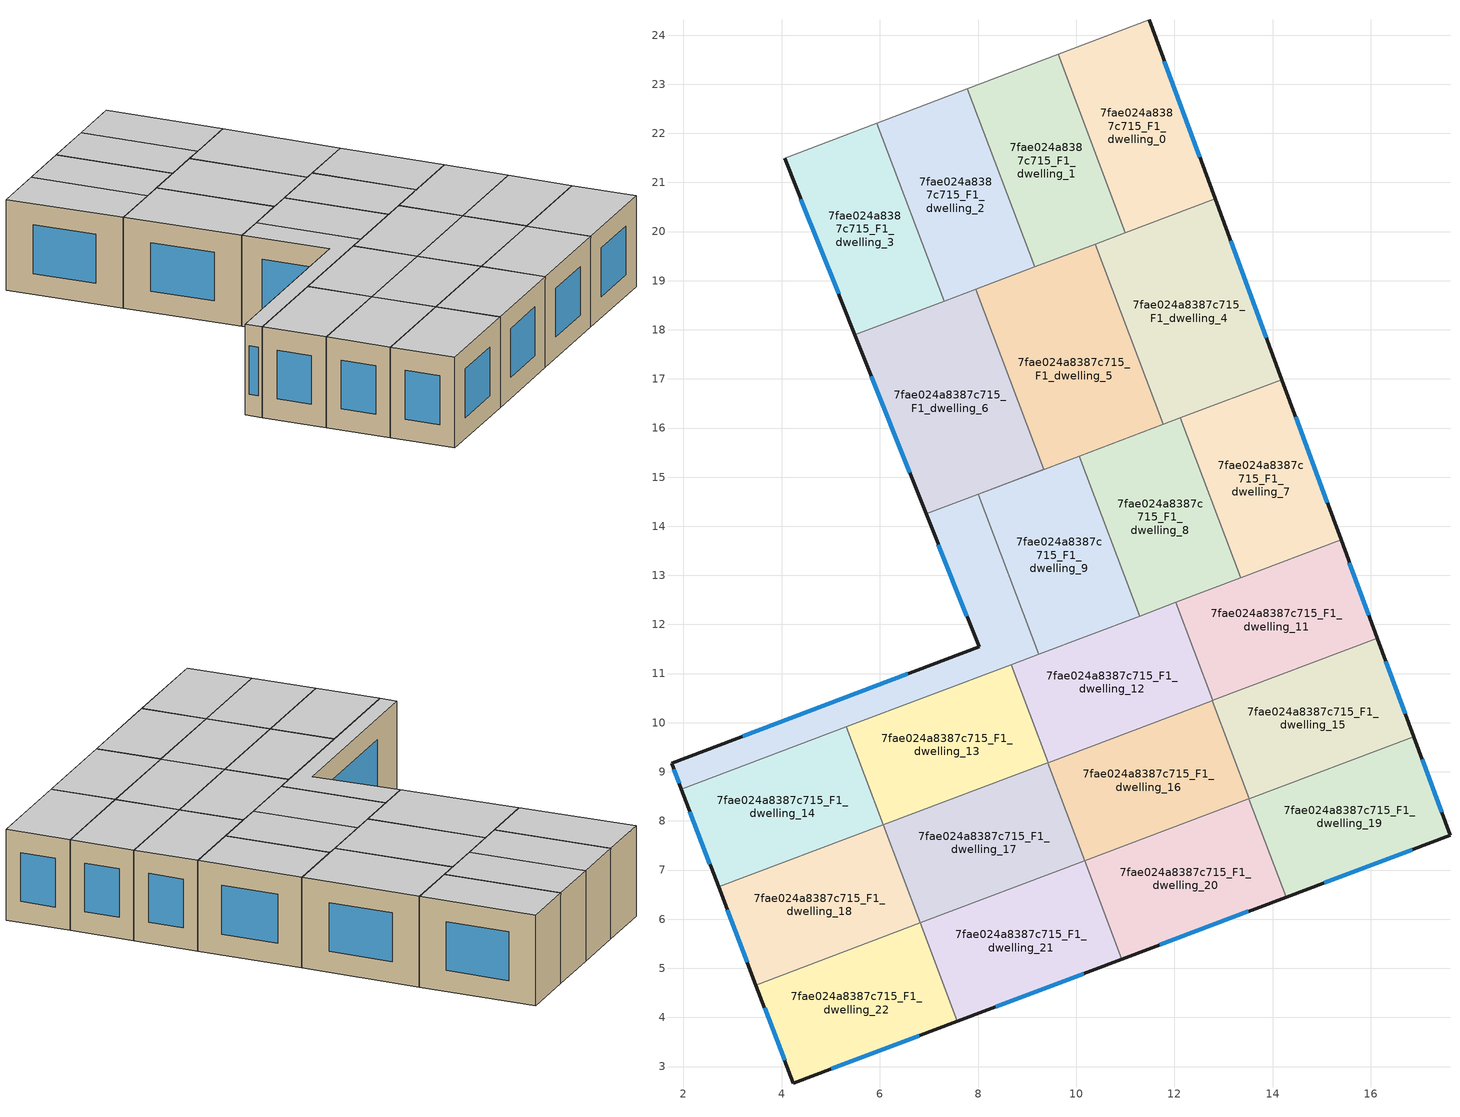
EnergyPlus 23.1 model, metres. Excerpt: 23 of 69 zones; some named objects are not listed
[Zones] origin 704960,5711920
7fae024a8387c715_F1_dwelling_0
 floor to 7fae024a8387c715_F0_dwelling_0 (EU_floor_Construction): 11.48,24.31 12.83,20.67 11,19.98 9.63,23.61 z3
 wall outside (EU_wall_Construction): 12.83,20.67 11.48,24.31 z3:6
 wall to 7fae024a8387c715_F1_dwelling_1 (EU_wall_Construction): 9.63,23.61 11,19.98 z3:6
 wall adiabatic (EU_wall_Construction): 11.48,24.31 9.63,23.61 z3:6
 wall to 7fae024a8387c715_F1_dwelling_4 (EU_wall_Construction): 11,19.98 12.83,20.67 z3:6
 window (EU_Window_Construction): 12.52,21.51 11.8,23.47 z3.69:5.31
 ceiling to 7fae024a8387c715_F2_dwelling_0 (EU_floor_Construction): 12.83,20.67 11.48,24.31 9.63,23.61 11,19.98 z6
7fae024a8387c715_F1_dwelling_1
 floor to 7fae024a8387c715_F0_dwelling_1 (EU_floor_Construction): 9.63,23.61 11,19.98 9.15,19.28 7.78,22.91 z3
 wall to 7fae024a8387c715_F1_dwelling_2 (EU_wall_Construction): 7.78,22.91 9.15,19.28 z3:6
 wall adiabatic (EU_wall_Construction): 9.63,23.61 7.78,22.91 z3:6
 wall to 7fae024a8387c715_F1_dwelling_5 (EU_wall_Construction): 9.15,19.28 10.38,19.75 z3:6
 wall to 7fae024a8387c715_F1_dwelling_4 (EU_wall_Construction): 10.38,19.75 11,19.98 z3:6
 ceiling to 7fae024a8387c715_F2_dwelling_1 (EU_floor_Construction): 11,19.98 9.63,23.61 7.78,22.91 9.15,19.28 z6
7fae024a8387c715_F1_dwelling_10
 floor to 7fae024a8387c715_F0_dwelling_10 (EU_floor_Construction): 8.01,14.65 9.24,11.4 1.96,8.65 1.76,9.17 8.02,11.54 6.94,14.25 z3
 wall outside (EU_wall_Construction): 6.94,14.25 8.02,11.54 1.76,9.17 1.96,8.65 z3:6
 wall to 7fae024a8387c715_F1_dwelling_9 (EU_wall_Construction): 9.24,11.4 8.01,14.65 z3:6
 wall to 7fae024a8387c715_F1_dwelling_6 (EU_wall_Construction): 8.01,14.65 6.94,14.25 z3:6
 wall to 7fae024a8387c715_F1_dwelling_14 (EU_wall_Construction): 1.96,8.65 5.32,9.92 z3:6
 wall to 7fae024a8387c715_F1_dwelling_13 (EU_wall_Construction): 5.32,9.92 8.67,11.18 z3:6
 wall to 7fae024a8387c715_F1_dwelling_12 (EU_wall_Construction): 8.67,11.18 9.24,11.4 z3:6
 window (EU_Window_Construction): 7.19,13.62 7.77,12.17 / 1.81,9.05 1.91,8.77 / 6.57,10.99 3.21,9.72 z3.69:5.31
 ceiling to 7fae024a8387c715_F2_dwelling_10 (EU_floor_Construction): 9.24,11.4 8.01,14.65 6.94,14.25 8.02,11.54 1.76,9.17 1.96,8.65 z6
7fae024a8387c715_F1_dwelling_11
 floor to 7fae024a8387c715_F0_dwelling_11 (EU_floor_Construction): 15.39,13.72 16.13,11.72 12.78,10.46 12.03,12.45 z3
 wall outside (EU_wall_Construction): 16.13,11.72 15.39,13.72 z3:6
 wall to 7fae024a8387c715_F1_dwelling_12 (EU_wall_Construction): 12.03,12.45 12.78,10.46 z3:6
 wall to 7fae024a8387c715_F1_dwelling_15 (EU_wall_Construction): 12.78,10.46 16.13,11.72 z3:6
 wall to 7fae024a8387c715_F1_dwelling_7 (EU_wall_Construction): 15.39,13.72 13.35,12.95 z3:6
 wall to 7fae024a8387c715_F1_dwelling_8 (EU_wall_Construction): 13.35,12.95 12.03,12.45 z3:6
 window (EU_Window_Construction): 15.96,12.18 15.56,13.26 z3.69:5.31
 ceiling to 7fae024a8387c715_F2_dwelling_11 (EU_floor_Construction): 16.13,11.72 15.39,13.72 12.03,12.45 12.78,10.46 z6
7fae024a8387c715_F1_dwelling_12
 floor to 7fae024a8387c715_F0_dwelling_12 (EU_floor_Construction): 12.03,12.45 12.78,10.46 9.43,9.19 8.67,11.18 z3
 wall to 7fae024a8387c715_F1_dwelling_13 (EU_wall_Construction): 8.67,11.18 9.43,9.19 z3:6
 wall to 7fae024a8387c715_F1_dwelling_16 (EU_wall_Construction): 9.43,9.19 12.77,10.45 z3:6
 wall to 7fae024a8387c715_F1_dwelling_9 (EU_wall_Construction): 11.29,12.17 9.24,11.4 z3:6
 wall to 7fae024a8387c715_F1_dwelling_15 (EU_wall_Construction): 12.77,10.45 12.78,10.46 z3:6
 wall to 7fae024a8387c715_F1_dwelling_8 (EU_wall_Construction): 12.03,12.45 11.29,12.17 z3:6
 ceiling to 7fae024a8387c715_F2_dwelling_12 (EU_floor_Construction): 12.78,10.46 12.03,12.45 8.67,11.18 9.43,9.19 z6
7fae024a8387c715_F1_dwelling_13
 floor to 7fae024a8387c715_F0_dwelling_13 (EU_floor_Construction): 8.67,11.18 9.43,9.19 6.07,7.92 5.32,9.92 z3
 wall to 7fae024a8387c715_F1_dwelling_14 (EU_wall_Construction): 5.32,9.92 6.07,7.92 z3:6
 wall to 7fae024a8387c715_F1_dwelling_17 (EU_wall_Construction): 6.07,7.92 9.42,9.19 z3:6
 ceiling to 7fae024a8387c715_F2_dwelling_13 (EU_floor_Construction): 9.43,9.19 8.67,11.18 5.32,9.92 6.07,7.92 z6
7fae024a8387c715_F1_dwelling_14
 floor to 7fae024a8387c715_F0_dwelling_14 (EU_floor_Construction): 5.32,9.92 6.07,7.92 2.72,6.66 1.96,8.65 z3
 wall outside (EU_wall_Construction): 1.96,8.65 2.72,6.66 z3:6
 wall to 7fae024a8387c715_F1_dwelling_18 (EU_wall_Construction): 2.72,6.66 6.07,7.92 z3:6
 window (EU_Window_Construction): 2.14,8.19 2.54,7.12 z3.69:5.31
 ceiling to 7fae024a8387c715_F2_dwelling_14 (EU_floor_Construction): 6.07,7.92 5.32,9.92 1.96,8.65 2.72,6.66 z6
7fae024a8387c715_F1_dwelling_15
 floor to 7fae024a8387c715_F0_dwelling_15 (EU_floor_Construction): 16.13,11.72 16.87,9.72 13.53,8.45 12.77,10.45 z3
 wall outside (EU_wall_Construction): 16.87,9.72 16.13,11.72 z3:6
 wall to 7fae024a8387c715_F1_dwelling_16 (EU_wall_Construction): 12.77,10.45 13.53,8.45 z3:6
 wall to 7fae024a8387c715_F1_dwelling_19 (EU_wall_Construction): 13.53,8.45 16.87,9.72 z3:6
 window (EU_Window_Construction): 16.7,10.18 16.3,11.26 z3.69:5.31
 ceiling to 7fae024a8387c715_F2_dwelling_15 (EU_floor_Construction): 16.87,9.72 16.13,11.72 12.77,10.45 13.53,8.45 z6
7fae024a8387c715_F1_dwelling_16
 floor to 7fae024a8387c715_F0_dwelling_16 (EU_floor_Construction): 12.77,10.45 13.53,8.45 10.18,7.19 9.42,9.19 z3
 wall to 7fae024a8387c715_F1_dwelling_17 (EU_wall_Construction): 9.42,9.19 10.18,7.19 z3:6
 wall to 7fae024a8387c715_F1_dwelling_20 (EU_wall_Construction): 10.18,7.19 13.52,8.45 z3:6
 wall to 7fae024a8387c715_F1_dwelling_19 (EU_wall_Construction): 13.52,8.45 13.53,8.45 z3:6
 ceiling to 7fae024a8387c715_F2_dwelling_16 (EU_floor_Construction): 13.53,8.45 12.77,10.45 9.42,9.19 10.18,7.19 z6
7fae024a8387c715_F1_dwelling_17
 floor to 7fae024a8387c715_F0_dwelling_17 (EU_floor_Construction): 9.42,9.19 10.18,7.19 6.83,5.92 6.07,7.92 z3
 wall to 7fae024a8387c715_F1_dwelling_18 (EU_wall_Construction): 6.07,7.92 6.83,5.92 z3:6
 wall to 7fae024a8387c715_F1_dwelling_21 (EU_wall_Construction): 6.83,5.92 10.17,7.19 z3:6
 ceiling to 7fae024a8387c715_F2_dwelling_17 (EU_floor_Construction): 10.18,7.19 9.42,9.19 6.07,7.92 6.83,5.92 z6
7fae024a8387c715_F1_dwelling_18
 floor to 7fae024a8387c715_F0_dwelling_18 (EU_floor_Construction): 6.07,7.92 6.83,5.92 3.48,4.66 2.72,6.66 z3
 wall outside (EU_wall_Construction): 2.72,6.66 3.48,4.66 z3:6
 wall to 7fae024a8387c715_F1_dwelling_22 (EU_wall_Construction): 3.48,4.66 6.83,5.92 z3:6
 window (EU_Window_Construction): 2.89,6.19 3.3,5.12 z3.69:5.31
 ceiling to 7fae024a8387c715_F2_dwelling_18 (EU_floor_Construction): 6.83,5.92 6.07,7.92 2.72,6.66 3.48,4.66 z6
7fae024a8387c715_F1_dwelling_19
 floor to 7fae024a8387c715_F0_dwelling_19 (EU_floor_Construction): 16.87,9.72 17.61,7.71 14.27,6.45 13.52,8.45 z3
 wall outside (EU_wall_Construction): 14.27,6.45 17.61,7.71 16.87,9.72 z3:6
 wall to 7fae024a8387c715_F1_dwelling_20 (EU_wall_Construction): 13.52,8.45 14.27,6.45 z3:6
 window (EU_Window_Construction): 17.44,8.17 17.04,9.25 / 15.04,6.74 16.84,7.42 z3.69:5.31
 ceiling to 7fae024a8387c715_F2_dwelling_19 (EU_floor_Construction): 17.61,7.71 16.87,9.72 13.52,8.45 14.27,6.45 z6
7fae024a8387c715_F1_dwelling_2
 floor to 7fae024a8387c715_F0_dwelling_2 (EU_floor_Construction): 7.78,22.91 9.15,19.28 7.31,18.58 5.94,22.21 z3
 wall to 7fae024a8387c715_F1_dwelling_3 (EU_wall_Construction): 5.94,22.21 7.31,18.58 z3:6
 wall adiabatic (EU_wall_Construction): 7.78,22.91 5.94,22.21 z3:6
 wall to 7fae024a8387c715_F1_dwelling_6 (EU_wall_Construction): 7.31,18.58 7.95,18.83 z3:6
 wall to 7fae024a8387c715_F1_dwelling_5 (EU_wall_Construction): 7.95,18.83 9.15,19.28 z3:6
 ceiling to 7fae024a8387c715_F2_dwelling_2 (EU_floor_Construction): 9.15,19.28 7.78,22.91 5.94,22.21 7.31,18.58 z6
7fae024a8387c715_F1_dwelling_20
 floor to 7fae024a8387c715_F0_dwelling_20 (EU_floor_Construction): 13.52,8.45 14.27,6.45 10.93,5.19 10.17,7.19 z3
 wall outside (EU_wall_Construction): 10.93,5.19 14.27,6.45 z3:6
 wall to 7fae024a8387c715_F1_dwelling_21 (EU_wall_Construction): 10.17,7.19 10.93,5.19 z3:6
 window (EU_Window_Construction): 11.7,5.48 13.5,6.16 z3.69:5.31
 ceiling to 7fae024a8387c715_F2_dwelling_20 (EU_floor_Construction): 14.27,6.45 13.52,8.45 10.17,7.19 10.93,5.19 z6
7fae024a8387c715_F1_dwelling_21
 floor to 7fae024a8387c715_F0_dwelling_21 (EU_floor_Construction): 10.17,7.19 10.93,5.19 7.58,3.92 6.83,5.92 z3
 wall outside (EU_wall_Construction): 7.58,3.92 10.93,5.19 z3:6
 wall to 7fae024a8387c715_F1_dwelling_22 (EU_wall_Construction): 6.83,5.92 7.58,3.92 z3:6
 window (EU_Window_Construction): 8.36,4.22 10.15,4.89 z3.69:5.31
 ceiling to 7fae024a8387c715_F2_dwelling_21 (EU_floor_Construction): 10.93,5.19 10.17,7.19 6.83,5.92 7.58,3.92 z6
7fae024a8387c715_F1_dwelling_22
 floor to 7fae024a8387c715_F0_dwelling_22 (EU_floor_Construction): 6.83,5.92 7.58,3.92 4.24,2.66 3.48,4.66 z3
 wall outside (EU_wall_Construction): 3.48,4.66 4.24,2.66 7.58,3.92 z3:6
 window (EU_Window_Construction): 5.01,2.95 6.81,3.63 / 3.65,4.2 4.06,3.12 z3.69:5.31
 ceiling to 7fae024a8387c715_F2_dwelling_22 (EU_floor_Construction): 7.58,3.92 6.83,5.92 3.48,4.66 4.24,2.66 z6
7fae024a8387c715_F1_dwelling_3
 floor to 7fae024a8387c715_F0_dwelling_3 (EU_floor_Construction): 5.94,22.21 7.31,18.58 5.49,17.9 4.06,21.5 z3
 wall outside (EU_wall_Construction): 4.06,21.5 5.49,17.9 z3:6
 wall adiabatic (EU_wall_Construction): 5.94,22.21 4.06,21.5 z3:6
 wall to 7fae024a8387c715_F1_dwelling_6 (EU_wall_Construction): 5.49,17.9 7.31,18.58 z3:6
 window (EU_Window_Construction): 4.39,20.66 5.16,18.73 z3.69:5.31
 ceiling to 7fae024a8387c715_F2_dwelling_3 (EU_floor_Construction): 7.31,18.58 5.94,22.21 4.06,21.5 5.49,17.9 z6
7fae024a8387c715_F1_dwelling_4
 floor to 7fae024a8387c715_F0_dwelling_4 (EU_floor_Construction): 12.83,20.67 14.19,16.99 11.77,16.07 10.38,19.75 z3
 wall outside (EU_wall_Construction): 14.19,16.99 12.83,20.67 z3:6
 wall to 7fae024a8387c715_F1_dwelling_5 (EU_wall_Construction): 10.38,19.75 11.77,16.07 z3:6
 wall to 7fae024a8387c715_F1_dwelling_7 (EU_wall_Construction): 12.12,16.2 14.19,16.99 z3:6
 wall to 7fae024a8387c715_F1_dwelling_8 (EU_wall_Construction): 11.77,16.07 12.12,16.2 z3:6
 window (EU_Window_Construction): 13.87,17.84 13.14,19.82 z3.69:5.31
 ceiling to 7fae024a8387c715_F2_dwelling_4 (EU_floor_Construction): 14.19,16.99 12.83,20.67 10.38,19.75 11.77,16.07 z6
7fae024a8387c715_F1_dwelling_5
 floor to 7fae024a8387c715_F0_dwelling_5 (EU_floor_Construction): 10.38,19.75 11.77,16.07 8.01,14.65 9.34,15.16 7.95,18.83 z3
 wall to 7fae024a8387c715_F1_dwelling_6 (EU_wall_Construction): 7.95,18.83 9.34,15.16 8.01,14.65 z3:6
 wall to 7fae024a8387c715_F1_dwelling_9 (EU_wall_Construction): 8.01,14.65 10.06,15.43 z3:6
 wall to 7fae024a8387c715_F1_dwelling_8 (EU_wall_Construction): 10.06,15.43 11.77,16.07 z3:6
 ceiling to 7fae024a8387c715_F2_dwelling_5 (EU_floor_Construction): 11.77,16.07 10.38,19.75 7.95,18.83 9.34,15.16 8.01,14.65 z6
7fae024a8387c715_F1_dwelling_6
 floor to 7fae024a8387c715_F0_dwelling_6 (EU_floor_Construction): 7.95,18.83 9.34,15.16 6.94,14.25 5.49,17.9 z3
 wall outside (EU_wall_Construction): 5.49,17.9 6.94,14.25 z3:6
 window (EU_Window_Construction): 5.83,17.05 6.61,15.09 z3.69:5.31
 ceiling to 7fae024a8387c715_F2_dwelling_6 (EU_floor_Construction): 9.34,15.16 7.95,18.83 5.49,17.9 6.94,14.25 z6
7fae024a8387c715_F1_dwelling_7
 floor to 7fae024a8387c715_F0_dwelling_7 (EU_floor_Construction): 14.19,16.99 15.39,13.72 13.35,12.95 12.12,16.21 z3
 wall outside (EU_wall_Construction): 15.39,13.72 14.19,16.99 z3:6
 wall to 7fae024a8387c715_F1_dwelling_8 (EU_wall_Construction): 12.12,16.21 13.35,12.95 z3:6
 window (EU_Window_Construction): 15.11,14.48 14.47,16.23 z3.69:5.31
 ceiling to 7fae024a8387c715_F2_dwelling_7 (EU_floor_Construction): 15.39,13.72 14.19,16.99 12.12,16.21 13.35,12.95 z6
7fae024a8387c715_F1_dwelling_8
 floor to 7fae024a8387c715_F0_dwelling_8 (EU_floor_Construction): 12.12,16.21 13.35,12.95 11.29,12.17 10.06,15.43 z3
 wall to 7fae024a8387c715_F1_dwelling_9 (EU_wall_Construction): 10.06,15.43 11.29,12.17 z3:6
 ceiling to 7fae024a8387c715_F2_dwelling_8 (EU_floor_Construction): 13.35,12.95 12.12,16.21 10.06,15.43 11.29,12.17 z6
7fae024a8387c715_F1_dwelling_9
 floor to 7fae024a8387c715_F0_dwelling_9 (EU_floor_Construction): 10.06,15.43 11.29,12.17 9.24,11.4 8.01,14.65 z3
 ceiling to 7fae024a8387c715_F2_dwelling_9 (EU_floor_Construction): 11.29,12.17 10.06,15.43 8.01,14.65 9.24,11.4 z6
[Building]
EU S2 Campaign: North Axis=0; Terrain=City; Solar Distribution=FullExterior
[Site:Location]
London: Latitude=51.5; Longitude=-0.5; Time Zone=0; Elevation=25
[SizingPeriod:WeatherFileDays]
AnnualSizingPeriod: Begin Month=1; Begin Day of Month=1; End Month=12; End Day of Month=31; Day of Week for Start Day=Monday; Use Weather File Daylight Saving Period=No; Use Weather File Rain and Snow Indicators=No
[MATERIAL]
EU_InternalMass_Material: Roughness=MediumRough; Thickness=0.1; Conductivity=1; Density=1800; Specific Heat=900; Thermal Absorptance=0.9; Solar Absorptance=0.7; Visible Absorptance=0.7
[MATERIAL:NOMASS] Roughness=MediumRough; Thermal Absorptance=0.9; Solar Absorptance=0.7; Visible Absorptance=0.7
Name | Thermal Resistance
EU_wall_NoMass | 0.635353
EU_floor_NoMass | 1.96382
[WINDOWMATERIAL:SIMPLEGLAZINGSYSTEM]
EU_Window_SimpleGlazing: UFactor=2.96269; Solar Heat Gain Coefficient=0.76; Visible Transmittance=0.76
[CONSTRUCTION]
EU_wall_Construction: EU_wall_NoMass
EU_floor_Construction: EU_floor_NoMass
EU_InternalMass_Construction: EU_InternalMass_Material
EU_Window_Construction: EU_Window_SimpleGlazing
[ZONE] Type=1; Multiplier=1; Ceiling Height=autocalculate; Floor Area=autocalculate; Part of Total Floor Area=Yes
Name | Volume
7fae024a8387c715_F1_dwelling_0 | 22.9453
7fae024a8387c715_F1_dwelling_1 | 22.9548
7fae024a8387c715_F1_dwelling_10 | 22.9504
7fae024a8387c715_F1_dwelling_11; 7fae024a8387c715_F1_dwelling_12; 7fae024a8387c715_F1_dwelling_2; 7fae024a8387c715_F1_dwelling_9 | 22.9424
7fae024a8387c715_F1_dwelling_13; 7fae024a8387c715_F1_dwelling_14; 7fae024a8387c715_F1_dwelling_15; 7fae024a8387c715_F1_dwelling_16 | 22.946
7fae024a8387c715_F1_dwelling_17 | 22.9438
7fae024a8387c715_F1_dwelling_18 | 22.949
7fae024a8387c715_F1_dwelling_19 | 22.9519
7fae024a8387c715_F1_dwelling_20; 7fae024a8387c715_F1_dwelling_22; 7fae024a8387c715_F1_dwelling_3 | 22.9431
7fae024a8387c715_F1_dwelling_21 | 22.9409
7fae024a8387c715_F1_dwelling_4 | 30.6042
7fae024a8387c715_F1_dwelling_5 | 30.5947
7fae024a8387c715_F1_dwelling_6 | 30.5903
7fae024a8387c715_F1_dwelling_7 | 22.9387
7fae024a8387c715_F1_dwelling_8 | 22.9475
[INTERNALMASS] Construction=EU_InternalMass_Construction
Name | Zone or ZoneList | Surface Area
7fae024a8387c715_F1_dwelling_0_EU_InternalMass | 7fae024a8387c715_F1_dwelling_0 | 7.64858
7fae024a8387c715_F1_dwelling_1_EU_InternalMass | 7fae024a8387c715_F1_dwelling_1 | 7.65153
7fae024a8387c715_F1_dwelling_2_EU_InternalMass | 7fae024a8387c715_F1_dwelling_2 | 7.64746
7fae024a8387c715_F1_dwelling_3_EU_InternalMass | 7fae024a8387c715_F1_dwelling_3 | 7.64789
7fae024a8387c715_F1_dwelling_4_EU_InternalMass | 7fae024a8387c715_F1_dwelling_4 | 10.2016
7fae024a8387c715_F1_dwelling_5_EU_InternalMass | 7fae024a8387c715_F1_dwelling_5 | 10.1987
7fae024a8387c715_F1_dwelling_6_EU_InternalMass | 7fae024a8387c715_F1_dwelling_6 | 10.1964
7fae024a8387c715_F1_dwelling_7_EU_InternalMass | 7fae024a8387c715_F1_dwelling_7 | 7.64657
7fae024a8387c715_F1_dwelling_8_EU_InternalMass | 7fae024a8387c715_F1_dwelling_8 | 7.64927
7fae024a8387c715_F1_dwelling_9_EU_InternalMass | 7fae024a8387c715_F1_dwelling_9 | 7.6468
7fae024a8387c715_F1_dwelling_10_EU_InternalMass | 7fae024a8387c715_F1_dwelling_10 | 7.65042
7fae024a8387c715_F1_dwelling_11_EU_InternalMass | 7fae024a8387c715_F1_dwelling_11 | 7.64753
7fae024a8387c715_F1_dwelling_12_EU_InternalMass | 7fae024a8387c715_F1_dwelling_12 | 7.64761
7fae024a8387c715_F1_dwelling_13_EU_InternalMass | 7fae024a8387c715_F1_dwelling_13 | 7.64854
7fae024a8387c715_F1_dwelling_14_EU_InternalMass | 7fae024a8387c715_F1_dwelling_14 | 7.64842
7fae024a8387c715_F1_dwelling_15_EU_InternalMass | 7fae024a8387c715_F1_dwelling_15 | 7.64864
7fae024a8387c715_F1_dwelling_16_EU_InternalMass | 7fae024a8387c715_F1_dwelling_16 | 7.64874
7fae024a8387c715_F1_dwelling_17_EU_InternalMass | 7fae024a8387c715_F1_dwelling_17 | 7.64786
7fae024a8387c715_F1_dwelling_18_EU_InternalMass | 7fae024a8387c715_F1_dwelling_18 | 7.64955
7fae024a8387c715_F1_dwelling_19_EU_InternalMass | 7fae024a8387c715_F1_dwelling_19 | 7.65086
7fae024a8387c715_F1_dwelling_20_EU_InternalMass | 7fae024a8387c715_F1_dwelling_20 | 7.64817
7fae024a8387c715_F1_dwelling_21_EU_InternalMass | 7fae024a8387c715_F1_dwelling_21 | 7.64688
7fae024a8387c715_F1_dwelling_22_EU_InternalMass | 7fae024a8387c715_F1_dwelling_22 | 7.64769
[OTHEREQUIPMENT] Fuel Type=Electricity; Design Level Calculation Method=Watts/Area; Power per Zone Floor Area=1; Fraction Latent=0; Fraction Radiant=0; Fraction Lost=0; Carbon Dioxide Generation Rate=0; EndUse Subcategory=EU_Step8_InternalGains
Name | Zone or ZoneList or Space or SpaceList | Schedule
EU_Step8_InternalGain_7fae024a8387c715_F1_dwelling_0_f000 | 7fae024a8387c715_F1_dwelling_0 | EU_Step8_GainSchedule_7fae024a8387c715_F1_dwelling_0_f000
EU_Step8_InternalGain_7fae024a8387c715_F1_dwelling_1_f000 | 7fae024a8387c715_F1_dwelling_1 | EU_Step8_GainSchedule_7fae024a8387c715_F1_dwelling_1_f000
EU_Step8_InternalGain_7fae024a8387c715_F1_dwelling_2_f000 | 7fae024a8387c715_F1_dwelling_2 | EU_Step8_GainSchedule_7fae024a8387c715_F1_dwelling_2_f000
EU_Step8_InternalGain_7fae024a8387c715_F1_dwelling_3_f000 | 7fae024a8387c715_F1_dwelling_3 | EU_Step8_GainSchedule_7fae024a8387c715_F1_dwelling_3_f000
EU_Step8_InternalGain_7fae024a8387c715_F1_dwelling_4_f000 | 7fae024a8387c715_F1_dwelling_4 | EU_Step8_GainSchedule_7fae024a8387c715_F1_dwelling_4_f000
EU_Step8_InternalGain_7fae024a8387c715_F1_dwelling_5_f000 | 7fae024a8387c715_F1_dwelling_5 | EU_Step8_GainSchedule_7fae024a8387c715_F1_dwelling_5_f000
EU_Step8_InternalGain_7fae024a8387c715_F1_dwelling_6_f000 | 7fae024a8387c715_F1_dwelling_6 | EU_Step8_GainSchedule_7fae024a8387c715_F1_dwelling_6_f000
EU_Step8_InternalGain_7fae024a8387c715_F1_dwelling_7_f000 | 7fae024a8387c715_F1_dwelling_7 | EU_Step8_GainSchedule_7fae024a8387c715_F1_dwelling_7_f000
EU_Step8_InternalGain_7fae024a8387c715_F1_dwelling_8_f000 | 7fae024a8387c715_F1_dwelling_8 | EU_Step8_GainSchedule_7fae024a8387c715_F1_dwelling_8_f000
EU_Step8_InternalGain_7fae024a8387c715_F1_dwelling_9_f000 | 7fae024a8387c715_F1_dwelling_9 | EU_Step8_GainSchedule_7fae024a8387c715_F1_dwelling_9_f000
EU_Step8_InternalGain_7fae024a8387c715_F1_dwelling_10_f000 | 7fae024a8387c715_F1_dwelling_10 | EU_Step8_GainSchedule_7fae024a8387c715_F1_dwelling_10_f000
EU_Step8_InternalGain_7fae024a8387c715_F1_dwelling_11_f000 | 7fae024a8387c715_F1_dwelling_11 | EU_Step8_GainSchedule_7fae024a8387c715_F1_dwelling_11_f000
EU_Step8_InternalGain_7fae024a8387c715_F1_dwelling_12_f000 | 7fae024a8387c715_F1_dwelling_12 | EU_Step8_GainSchedule_7fae024a8387c715_F1_dwelling_12_f000
EU_Step8_InternalGain_7fae024a8387c715_F1_dwelling_13_f000 | 7fae024a8387c715_F1_dwelling_13 | EU_Step8_GainSchedule_7fae024a8387c715_F1_dwelling_13_f000
EU_Step8_InternalGain_7fae024a8387c715_F1_dwelling_14_f000 | 7fae024a8387c715_F1_dwelling_14 | EU_Step8_GainSchedule_7fae024a8387c715_F1_dwelling_14_f000
EU_Step8_InternalGain_7fae024a8387c715_F1_dwelling_15_f000 | 7fae024a8387c715_F1_dwelling_15 | EU_Step8_GainSchedule_7fae024a8387c715_F1_dwelling_15_f000
EU_Step8_InternalGain_7fae024a8387c715_F1_dwelling_16_f000 | 7fae024a8387c715_F1_dwelling_16 | EU_Step8_GainSchedule_7fae024a8387c715_F1_dwelling_16_f000
EU_Step8_InternalGain_7fae024a8387c715_F1_dwelling_17_f000 | 7fae024a8387c715_F1_dwelling_17 | EU_Step8_GainSchedule_7fae024a8387c715_F1_dwelling_17_f000
EU_Step8_InternalGain_7fae024a8387c715_F1_dwelling_18_f000 | 7fae024a8387c715_F1_dwelling_18 | EU_Step8_GainSchedule_7fae024a8387c715_F1_dwelling_18_f000
EU_Step8_InternalGain_7fae024a8387c715_F1_dwelling_19_f000 | 7fae024a8387c715_F1_dwelling_19 | EU_Step8_GainSchedule_7fae024a8387c715_F1_dwelling_19_f000
EU_Step8_InternalGain_7fae024a8387c715_F1_dwelling_20_f000 | 7fae024a8387c715_F1_dwelling_20 | EU_Step8_GainSchedule_7fae024a8387c715_F1_dwelling_20_f000
EU_Step8_InternalGain_7fae024a8387c715_F1_dwelling_21_f000 | 7fae024a8387c715_F1_dwelling_21 | EU_Step8_GainSchedule_7fae024a8387c715_F1_dwelling_21_f000
EU_Step8_InternalGain_7fae024a8387c715_F1_dwelling_22_f000 | 7fae024a8387c715_F1_dwelling_22 | EU_Step8_GainSchedule_7fae024a8387c715_F1_dwelling_22_f000
[ZONEVENTILATION:DESIGNFLOWRATE] Schedule=EU_AlwaysOn; Design Flow Rate Calculation Method=AirChanges/Hour; Air Changes per Hour=0.555504; Ventilation Type=Natural; Fan Pressure Rise=0; Fan Total Efficiency=1; Constant Term Coefficient=1; Temperature Term Coefficient=0; Velocity Term Coefficient=0; Velocity Squared Term Coefficient=0; Minimum Indoor Temperature=-100; Maximum Indoor Temperature=100; Delta Temperature=-100; Minimum Outdoor Temperature=-100; Maximum Outdoor Temperature=100; Maximum Wind Speed=40
Name | Zone or ZoneList or Space or SpaceList
EU_ConstantAir_7fae024a8387c715_F1_dwelling_0 | 7fae024a8387c715_F1_dwelling_0
EU_ConstantAir_7fae024a8387c715_F1_dwelling_1 | 7fae024a8387c715_F1_dwelling_1
EU_ConstantAir_7fae024a8387c715_F1_dwelling_2 | 7fae024a8387c715_F1_dwelling_2
EU_ConstantAir_7fae024a8387c715_F1_dwelling_3 | 7fae024a8387c715_F1_dwelling_3
EU_ConstantAir_7fae024a8387c715_F1_dwelling_4 | 7fae024a8387c715_F1_dwelling_4
EU_ConstantAir_7fae024a8387c715_F1_dwelling_5 | 7fae024a8387c715_F1_dwelling_5
EU_ConstantAir_7fae024a8387c715_F1_dwelling_6 | 7fae024a8387c715_F1_dwelling_6
EU_ConstantAir_7fae024a8387c715_F1_dwelling_7 | 7fae024a8387c715_F1_dwelling_7
EU_ConstantAir_7fae024a8387c715_F1_dwelling_8 | 7fae024a8387c715_F1_dwelling_8
EU_ConstantAir_7fae024a8387c715_F1_dwelling_9 | 7fae024a8387c715_F1_dwelling_9
EU_ConstantAir_7fae024a8387c715_F1_dwelling_10 | 7fae024a8387c715_F1_dwelling_10
EU_ConstantAir_7fae024a8387c715_F1_dwelling_11 | 7fae024a8387c715_F1_dwelling_11
EU_ConstantAir_7fae024a8387c715_F1_dwelling_12 | 7fae024a8387c715_F1_dwelling_12
EU_ConstantAir_7fae024a8387c715_F1_dwelling_13 | 7fae024a8387c715_F1_dwelling_13
EU_ConstantAir_7fae024a8387c715_F1_dwelling_14 | 7fae024a8387c715_F1_dwelling_14
EU_ConstantAir_7fae024a8387c715_F1_dwelling_15 | 7fae024a8387c715_F1_dwelling_15
EU_ConstantAir_7fae024a8387c715_F1_dwelling_16 | 7fae024a8387c715_F1_dwelling_16
EU_ConstantAir_7fae024a8387c715_F1_dwelling_17 | 7fae024a8387c715_F1_dwelling_17
EU_ConstantAir_7fae024a8387c715_F1_dwelling_18 | 7fae024a8387c715_F1_dwelling_18
EU_ConstantAir_7fae024a8387c715_F1_dwelling_19 | 7fae024a8387c715_F1_dwelling_19
EU_ConstantAir_7fae024a8387c715_F1_dwelling_20 | 7fae024a8387c715_F1_dwelling_20
EU_ConstantAir_7fae024a8387c715_F1_dwelling_21 | 7fae024a8387c715_F1_dwelling_21
EU_ConstantAir_7fae024a8387c715_F1_dwelling_22 | 7fae024a8387c715_F1_dwelling_22
[HVACTEMPLATE:ZONE:IDEALLOADSAIRSYSTEM] System Availability Schedule=EU_AlwaysOn; Maximum Heating Supply Air Temperature=50; Minimum Cooling Supply Air Temperature=13; Maximum Heating Supply Air Humidity Ratio=0.0156; Minimum Cooling Supply Air Humidity Ratio=0.0077; Heating Limit=NoLimit; Cooling Limit=NoLimit; Heating Availability Schedule=EU_AlwaysOn; Cooling Availability Schedule=EU_CoolingOff; Dehumidification Control Type=ConstantSensibleHeatRatio; Cooling Sensible Heat Ratio=0.7; Dehumidification Setpoint=60; Humidification Control Type=None; Humidification Setpoint=30; Outdoor Air Method=None; Outdoor Air Flow Rate per Person=0.00944; Outdoor Air Flow Rate per Zone Floor Area=0; Outdoor Air Flow Rate per Zone=0; Demand Controlled Ventilation Type=None; Outdoor Air Economizer Type=NoEconomizer; Heat Recovery Type=None; Sensible Heat Recovery Effectiveness=0.7; Latent Heat Recovery Effectiveness=0.65
Name | Template Thermostat
7fae024a8387c715_F1_dwelling_0 | EU_HeatOnly_7fae024a8387c715_F1_dwelling_0
7fae024a8387c715_F1_dwelling_1 | EU_HeatOnly_7fae024a8387c715_F1_dwelling_1
7fae024a8387c715_F1_dwelling_2 | EU_HeatOnly_7fae024a8387c715_F1_dwelling_2
7fae024a8387c715_F1_dwelling_3 | EU_HeatOnly_7fae024a8387c715_F1_dwelling_3
7fae024a8387c715_F1_dwelling_4 | EU_HeatOnly_7fae024a8387c715_F1_dwelling_4
7fae024a8387c715_F1_dwelling_5 | EU_HeatOnly_7fae024a8387c715_F1_dwelling_5
7fae024a8387c715_F1_dwelling_6 | EU_HeatOnly_7fae024a8387c715_F1_dwelling_6
7fae024a8387c715_F1_dwelling_7 | EU_HeatOnly_7fae024a8387c715_F1_dwelling_7
7fae024a8387c715_F1_dwelling_8 | EU_HeatOnly_7fae024a8387c715_F1_dwelling_8
7fae024a8387c715_F1_dwelling_9 | EU_HeatOnly_7fae024a8387c715_F1_dwelling_9
7fae024a8387c715_F1_dwelling_10 | EU_HeatOnly_7fae024a8387c715_F1_dwelling_10
7fae024a8387c715_F1_dwelling_11 | EU_HeatOnly_7fae024a8387c715_F1_dwelling_11
7fae024a8387c715_F1_dwelling_12 | EU_HeatOnly_7fae024a8387c715_F1_dwelling_12
7fae024a8387c715_F1_dwelling_13 | EU_HeatOnly_7fae024a8387c715_F1_dwelling_13
7fae024a8387c715_F1_dwelling_14 | EU_HeatOnly_7fae024a8387c715_F1_dwelling_14
7fae024a8387c715_F1_dwelling_15 | EU_HeatOnly_7fae024a8387c715_F1_dwelling_15
7fae024a8387c715_F1_dwelling_16 | EU_HeatOnly_7fae024a8387c715_F1_dwelling_16
7fae024a8387c715_F1_dwelling_17 | EU_HeatOnly_7fae024a8387c715_F1_dwelling_17
7fae024a8387c715_F1_dwelling_18 | EU_HeatOnly_7fae024a8387c715_F1_dwelling_18
7fae024a8387c715_F1_dwelling_19 | EU_HeatOnly_7fae024a8387c715_F1_dwelling_19
7fae024a8387c715_F1_dwelling_20 | EU_HeatOnly_7fae024a8387c715_F1_dwelling_20
7fae024a8387c715_F1_dwelling_21 | EU_HeatOnly_7fae024a8387c715_F1_dwelling_21
7fae024a8387c715_F1_dwelling_22 | EU_HeatOnly_7fae024a8387c715_F1_dwelling_22
[SIZING:ZONE] Zone Cooling Design Supply Air Temperature Input Method=SupplyAirTemperature; Zone Cooling Design Supply Air Temperature=13; Zone Heating Design Supply Air Temperature Input Method=SupplyAirTemperature; Zone Heating Design Supply Air Temperature=50; Zone Cooling Design Supply Air Humidity Ratio=0.008; Zone Heating Design Supply Air Humidity Ratio=0.008; Cooling Design Air Flow Method=DesignDay; Cooling Design Air Flow Rate=0; Cooling Minimum Air Flow per Zone Floor Area=0.000762; Cooling Minimum Air Flow=0; Cooling Minimum Air Flow Fraction=0.2; Heating Design Air Flow Method=DesignDay; Heating Design Air Flow Rate=0; Heating Maximum Air Flow per Zone Floor Area=0.002032; Heating Maximum Air Flow=0.141576; Heating Maximum Air Flow Fraction=0.3; Account for Dedicated Outdoor Air System=No; Dedicated Outdoor Air System Control Strategy=NeutralSupplyAir; Dedicated Outdoor Air Low Setpoint Temperature for Design=autosize; Dedicated Outdoor Air High Setpoint Temperature for Design=autosize; Zone Load Sizing Method=Sensible Load Only No Latent Load; Zone Latent Cooling Design Supply Air Humidity Ratio Input Method=HumidityRatioDifference; Zone Cooling Design Supply Air Humidity Ratio Difference=0.005; Zone Latent Heating Design Supply Air Humidity Ratio Input Method=HumidityRatioDifference; Zone Humidification Design Supply Air Humidity Ratio Difference=0.005
7fae024a8387c715_F1_dwelling_0; 7fae024a8387c715_F1_dwelling_1; 7fae024a8387c715_F1_dwelling_2; 7fae024a8387c715_F1_dwelling_3; 7fae024a8387c715_F1_dwelling_4; 7fae024a8387c715_F1_dwelling_5; 7fae024a8387c715_F1_dwelling_6; 7fae024a8387c715_F1_dwelling_7; 7fae024a8387c715_F1_dwelling_8; 7fae024a8387c715_F1_dwelling_9; 7fae024a8387c715_F1_dwelling_10; 7fae024a8387c715_F1_dwelling_11; 7fae024a8387c715_F1_dwelling_12; 7fae024a8387c715_F1_dwelling_13; 7fae024a8387c715_F1_dwelling_14; 7fae024a8387c715_F1_dwelling_15; 7fae024a8387c715_F1_dwelling_16; 7fae024a8387c715_F1_dwelling_17; 7fae024a8387c715_F1_dwelling_18; 7fae024a8387c715_F1_dwelling_19; 7fae024a8387c715_F1_dwelling_20; 7fae024a8387c715_F1_dwelling_21; 7fae024a8387c715_F1_dwelling_22
[SCHEDULE:CONSTANT]
Name | Hourly Value
EU_AlwaysOn | 1
EU_CoolingOff | 0
[SCHEDULE:FILE] Column Number=1; Rows to Skip at Top=0; Number of Hours of Data=8760; Column Separator=Comma; Interpolate to Timestep=No; Minutes per Item=60; Adjust Schedule for Daylight Savings=Yes
Name | File
EU_Step8_GainSchedule_7fae024a8387c715_F1_dwelling_0_f000 | ../../schedules/7fae024a8387c715/7fae024a8387c715_F1_dwelling_0_f000_gain.csv
EU_Step8_GainSchedule_7fae024a8387c715_F1_dwelling_1_f000 | ../../schedules/7fae024a8387c715/7fae024a8387c715_F1_dwelling_1_f000_gain.csv
EU_Step8_GainSchedule_7fae024a8387c715_F1_dwelling_2_f000 | ../../schedules/7fae024a8387c715/7fae024a8387c715_F1_dwelling_2_f000_gain.csv
EU_Step8_GainSchedule_7fae024a8387c715_F1_dwelling_3_f000 | ../../schedules/7fae024a8387c715/7fae024a8387c715_F1_dwelling_3_f000_gain.csv
EU_Step8_GainSchedule_7fae024a8387c715_F1_dwelling_4_f000 | ../../schedules/7fae024a8387c715/7fae024a8387c715_F1_dwelling_4_f000_gain.csv
EU_Step8_GainSchedule_7fae024a8387c715_F1_dwelling_5_f000 | ../../schedules/7fae024a8387c715/7fae024a8387c715_F1_dwelling_5_f000_gain.csv
EU_Step8_GainSchedule_7fae024a8387c715_F1_dwelling_6_f000 | ../../schedules/7fae024a8387c715/7fae024a8387c715_F1_dwelling_6_f000_gain.csv
EU_Step8_GainSchedule_7fae024a8387c715_F1_dwelling_7_f000 | ../../schedules/7fae024a8387c715/7fae024a8387c715_F1_dwelling_7_f000_gain.csv
EU_Step8_GainSchedule_7fae024a8387c715_F1_dwelling_8_f000 | ../../schedules/7fae024a8387c715/7fae024a8387c715_F1_dwelling_8_f000_gain.csv
EU_Step8_GainSchedule_7fae024a8387c715_F1_dwelling_9_f000 | ../../schedules/7fae024a8387c715/7fae024a8387c715_F1_dwelling_9_f000_gain.csv
EU_Step8_GainSchedule_7fae024a8387c715_F1_dwelling_10_f000 | ../../schedules/7fae024a8387c715/7fae024a8387c715_F1_dwelling_10_f000_gain.csv
EU_Step8_GainSchedule_7fae024a8387c715_F1_dwelling_11_f000 | ../../schedules/7fae024a8387c715/7fae024a8387c715_F1_dwelling_11_f000_gain.csv
EU_Step8_GainSchedule_7fae024a8387c715_F1_dwelling_12_f000 | ../../schedules/7fae024a8387c715/7fae024a8387c715_F1_dwelling_12_f000_gain.csv
EU_Step8_GainSchedule_7fae024a8387c715_F1_dwelling_13_f000 | ../../schedules/7fae024a8387c715/7fae024a8387c715_F1_dwelling_13_f000_gain.csv
EU_Step8_GainSchedule_7fae024a8387c715_F1_dwelling_14_f000 | ../../schedules/7fae024a8387c715/7fae024a8387c715_F1_dwelling_14_f000_gain.csv
EU_Step8_GainSchedule_7fae024a8387c715_F1_dwelling_15_f000 | ../../schedules/7fae024a8387c715/7fae024a8387c715_F1_dwelling_15_f000_gain.csv
EU_Step8_GainSchedule_7fae024a8387c715_F1_dwelling_16_f000 | ../../schedules/7fae024a8387c715/7fae024a8387c715_F1_dwelling_16_f000_gain.csv
EU_Step8_GainSchedule_7fae024a8387c715_F1_dwelling_17_f000 | ../../schedules/7fae024a8387c715/7fae024a8387c715_F1_dwelling_17_f000_gain.csv
EU_Step8_GainSchedule_7fae024a8387c715_F1_dwelling_18_f000 | ../../schedules/7fae024a8387c715/7fae024a8387c715_F1_dwelling_18_f000_gain.csv
EU_Step8_GainSchedule_7fae024a8387c715_F1_dwelling_19_f000 | ../../schedules/7fae024a8387c715/7fae024a8387c715_F1_dwelling_19_f000_gain.csv
EU_Step8_GainSchedule_7fae024a8387c715_F1_dwelling_20_f000 | ../../schedules/7fae024a8387c715/7fae024a8387c715_F1_dwelling_20_f000_gain.csv
EU_Step8_GainSchedule_7fae024a8387c715_F1_dwelling_21_f000 | ../../schedules/7fae024a8387c715/7fae024a8387c715_F1_dwelling_21_f000_gain.csv
EU_Step8_GainSchedule_7fae024a8387c715_F1_dwelling_22_f000 | ../../schedules/7fae024a8387c715/7fae024a8387c715_F1_dwelling_22_f000_gain.csv
